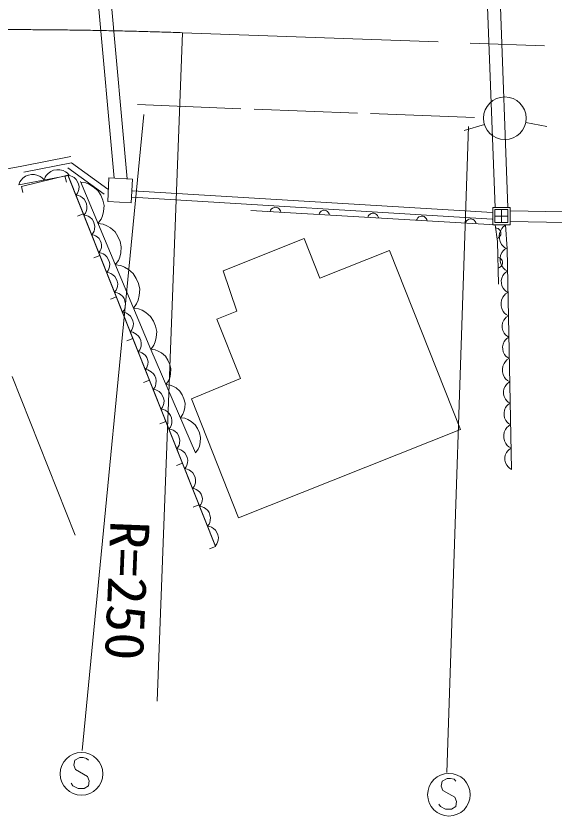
# Model space of a CAD drawing. Units: millimetres, scale not verified. Extents: x 40000 to 680000, y 20000 to 380000.
# Drawn here: x 329220 to 354453, y 254426 to 291946 of the extents above; entities that cross this region are included whole.
import ezdxf
from ezdxf.enums import TextEntityAlignment as Align

# ---------------------------------------------------------------- set-up
doc = ezdxf.new("R2010")
doc.units = ezdxf.units.MM
doc.header["$LTSCALE"] = 1000
doc.linetypes.add('CHAIN', pattern=[18.5, 12, -1.5, 3.5, -1.5])
for name, color, linetype, lineweight in [('M-BGD', 7, 'Continuous', 13), ('M-BGD-EXST', 7, 'Continuous', 13), ('M-BMK', 2, 'CHAIN', 13), ('M-STR-HTXT', 7, 'Continuous', 13), ('M-STR-STRC', 7, 'Continuous', 13)]:
    doc.layers.add(name, color=color, linetype=linetype, lineweight=lineweight)
doc.styles.add('ＭＳ ゴシック', font='')
doc.styles.get('ＭＳ ゴシック').set_extended_font_data('MS Gothic')

msp = doc.modelspace()

# ---------------------------------------------------------------- linework, layer by layer
at = {"layer": 'M-BGD'}
for p, q in [((351696, 282947), (351167, 296931)), ((352295, 282969), (351767, 296954)), ((333829, 284344), (332738, 296321)), ((334434, 284311), (333335, 296376)), ((351191, 286865), (350232, 286580)), ((353131, 286958), (354112, 286767)), ((331795, 285356), (329489, 284903)), ((329489, 284903), (325347, 284166)), ((329589, 284627), (331831, 285065)), ((333353, 283584), (331654, 284822)), ((333530, 283826), (331831, 285065)), ((329356, 284035), (331669, 284471)), ((329473, 283956), (331658, 284480)), ((331658, 284480), (329473, 283956)), ((329671, 284436), (329542, 284339)), ((329808, 284487), (329671, 284436)), ((329949, 284513), (329808, 284487)), ((330095, 284516), (329949, 284513)), ((330250, 284472), (330095, 284516)), ((330358, 284419), (330250, 284472)), ((330442, 284362), (330358, 284419)), ((330641, 284473), (330583, 284389)), ((330722, 284561), (330641, 284473)), ((330850, 284659), (330722, 284561)), ((330987, 284709), (330850, 284659)), ((331128, 284736), (330987, 284709)), ((331274, 284739), (331128, 284736)), ((331429, 284695), (331274, 284739)), ((331537, 284642), (331429, 284695)), ((331513, 284446), (331583, 284154)), ((331621, 284584), (331537, 284642)), ((331714, 284480), (331621, 284584)), ((331658, 284480), (338575, 267073)), ((338575, 267073), (331658, 284480)), ((331669, 284471), (338577, 267081)), ((331784, 284453), (331669, 284471)), ((331862, 284419), (331784, 284453)), ((331947, 284367), (331862, 284419)), ((329404, 284166), (329356, 284035)), ((329461, 284250), (329404, 284166)), ((329542, 284339), (329461, 284250)), ((330535, 284257), (330442, 284362)), ((330583, 284389), (330535, 284257)), ((332047, 284277), (331947, 284367)), ((332110, 284173), (332047, 284277)), ((332154, 284062), (332110, 284173)), ((332180, 283943), (332154, 284062)), ((335537, 276309), (332239, 284188)), ((332498, 284115), (332255, 284150)), ((332662, 284047), (332498, 284115)), ((332844, 283941), (332662, 284047)), ((333582, 284358), (333522, 283252)), ((334681, 284298), (333582, 284358)), ((334620, 283191), (334681, 284298)), ((329473, 283956), (329543, 283665)), ((332109, 283635), (332142, 283713)), ((332142, 283713), (332168, 283809)), ((332168, 283809), (332180, 283943)), ((333057, 283757), (332844, 283941)), ((333193, 283541), (333057, 283757)), ((351572, 282724), (334678, 283751)), ((332038, 283542), (332109, 283635)), ((332153, 283523), (332038, 283542)), ((332231, 283490), (332153, 283523)), ((332316, 283437), (332231, 283490)), ((332416, 283348), (332316, 283437)), ((332479, 283244), (332416, 283348)), ((333290, 283309), (333193, 283541)), ((333349, 283060), (333290, 283309)), ((351554, 282425), (334660, 283452)), ((332523, 283132), (332479, 283244)), ((332549, 283013), (332523, 283132)), ((332538, 282880), (332549, 283013)), ((333330, 282779), (333349, 283060)), ((333522, 283252), (334620, 283191)), ((341247, 282930), (341194, 282883)), ((341299, 282957), (341247, 282930)), ((341360, 282973), (341299, 282957)), ((341440, 282968), (341360, 282973)), ((341498, 282945), (341440, 282968)), ((341547, 282912), (341498, 282945)), ((341593, 282859), (341547, 282912)), ((352405, 282958), (351586, 282958)), ((351586, 282958), (351587, 282158)), ((352405, 282158), (352405, 282958)), ((332378, 282669), (332099, 282558)), ((332407, 282613), (332478, 282705)), ((332522, 282594), (332407, 282613)), ((332478, 282705), (332511, 282783)), ((332511, 282783), (332538, 282880)), ((332600, 282560), (332522, 282594)), ((332685, 282508), (332600, 282560)), ((333211, 282410), (333279, 282575)), ((333279, 282575), (333330, 282779)), ((340242, 282829), (351694, 282147)), ((341161, 282835), (341138, 282776)), ((341194, 282883), (341161, 282835)), ((341620, 282807), (341593, 282859)), ((341637, 282746), (341620, 282807)), ((343452, 282698), (343428, 282639)), ((343485, 282746), (343452, 282698)), ((343537, 282793), (343485, 282746)), ((343589, 282820), (343537, 282793)), ((343650, 282837), (343589, 282820)), ((343730, 282832), (343650, 282837)), ((343789, 282808), (343730, 282832)), ((343837, 282775), (343789, 282808)), ((343884, 282722), (343837, 282775)), ((343911, 282671), (343884, 282722)), ((343927, 282610), (343911, 282671)), ((345742, 282562), (345718, 282503)), ((345775, 282610), (345742, 282562)), ((345828, 282657), (345775, 282610)), ((345879, 282684), (345828, 282657)), ((345941, 282700), (345879, 282684)), ((346020, 282695), (345941, 282700)), ((346079, 282672), (346020, 282695)), ((346127, 282639), (346079, 282672)), ((346174, 282586), (346127, 282639)), ((346201, 282534), (346174, 282586)), ((346218, 282473), (346201, 282534)), ((348170, 282547), (348118, 282520)), ((348231, 282564), (348170, 282547)), ((348311, 282559), (348231, 282564)), ((348369, 282535), (348311, 282559)), ((348418, 282503), (348369, 282535)), ((352292, 282865), (351675, 282866)), ((351675, 282866), (351675, 282266)), ((352292, 282566), (351675, 282566)), ((351983, 282266), (351984, 282866)), ((352292, 282266), (352292, 282865)), ((354896, 282762), (352406, 282812)), ((332785, 282419), (332685, 282508)), ((332848, 282314), (332785, 282419)), ((332893, 282203), (332848, 282314)), ((332918, 282084), (332893, 282203)), ((333066, 282213), (333211, 282410)), ((333308, 282178), (333066, 282213)), ((333473, 282110), (333308, 282178)), ((348032, 282425), (348009, 282367)), ((348065, 282473), (348032, 282425)), ((348118, 282520), (348065, 282473)), ((348464, 282450), (348418, 282503)), ((348491, 282398), (348464, 282450)), ((348508, 282337), (348491, 282398)), ((350323, 282289), (350299, 282230)), ((350355, 282337), (350323, 282289)), ((350408, 282384), (350355, 282337)), ((350460, 282411), (350408, 282384)), ((350521, 282427), (350460, 282411)), ((350601, 282423), (350521, 282427)), ((350660, 282399), (350601, 282423)), ((350708, 282366), (350660, 282399)), ((350755, 282313), (350708, 282366)), ((350782, 282262), (350755, 282313)), ((350798, 282200), (350782, 282262)), ((351587, 282158), (352405, 282158)), ((351675, 282266), (352292, 282266)), ((354940, 282261), (352396, 282312)), ((332847, 281776), (332881, 281854)), ((332881, 281854), (332907, 281950)), ((332907, 281950), (332918, 282084)), ((333654, 282004), (333473, 282110)), ((333868, 281820), (333654, 282004)), ((334004, 281604), (333868, 281820)), ((351694, 282147), (351809, 281371)), ((351777, 281995), (351715, 282006)), ((351831, 281973), (351777, 281995)), ((351888, 281931), (351831, 281973)), ((351925, 281886), (351888, 281931)), ((351952, 281894), (351895, 281758)), ((351953, 281829), (351925, 281886)), ((352012, 281986), (351952, 281894)), ((351965, 281750), (351953, 281829)), ((352074, 282056), (352012, 281986)), ((352179, 282129), (352074, 282056)), ((352178, 282151), (352251, 281032)), ((332776, 281683), (332847, 281776)), ((332880, 281666), (332776, 281683)), ((332950, 281636), (332880, 281666)), ((333027, 281589), (332950, 281636)), ((333117, 281509), (333027, 281589)), ((333173, 281415), (333117, 281509)), ((333213, 281315), (333173, 281415)), ((334101, 281371), (334004, 281604)), ((338931, 279994), (342730, 281509)), ((342730, 281509), (343471, 279652)), ((351788, 281512), (351844, 281540)), ((351844, 281540), (351889, 281577)), ((351895, 281758), (351881, 281625)), ((351881, 281625), (351890, 281493)), ((351889, 281577), (351932, 281634)), ((351890, 281493), (351921, 281363)), ((351932, 281634), (351954, 281688)), ((351954, 281688), (351965, 281750)), ((333202, 281000), (333226, 281087)), ((333236, 281208), (333213, 281315)), ((333226, 281087), (333236, 281208)), ((334160, 281123), (334101, 281371)), ((334141, 280842), (334160, 281123)), ((351809, 281371), (351855, 279377)), ((351921, 281363), (351995, 281235)), ((351995, 281235), (352067, 281152)), ((352067, 281152), (352137, 281090)), ((352137, 281090), (352251, 281032)), ((352250, 281080), (352142, 281011)), ((352251, 281032), (352463, 270682)), ((333152, 280720), (332874, 280609)), ((333108, 280847), (333172, 280930)), ((333223, 280828), (333108, 280847)), ((333172, 280930), (333202, 281000)), ((333301, 280794), (333223, 280828)), ((333387, 280742), (333301, 280794)), ((333487, 280653), (333387, 280742)), ((333550, 280549), (333487, 280653)), ((334090, 280638), (334141, 280842)), ((343471, 279652), (346733, 280949)), ((350067, 272556), (346733, 280949)), ((351950, 280721), (351930, 280589)), ((352013, 280855), (351950, 280721)), ((352077, 280944), (352013, 280855)), ((352142, 281011), (352077, 280944)), ((333594, 280437), (333550, 280549)), ((333620, 280318), (333594, 280437)), ((333608, 280185), (333620, 280318)), ((333877, 280276), (334022, 280473)), ((334022, 280473), (334090, 280638)), ((351886, 280605), (351826, 280624)), ((351937, 280576), (351886, 280605)), ((351930, 280589), (351933, 280457)), ((351933, 280457), (351958, 280326)), ((351988, 280528), (351937, 280576)), ((351958, 280326), (352026, 280195)), ((352019, 280478), (351988, 280528)), ((351995, 280228), (352024, 280278)), ((352041, 280419), (352019, 280478)), ((352024, 280278), (352043, 280339)), ((352043, 280339), (352041, 280419)), ((333478, 279917), (333548, 280010)), ((333593, 279899), (333478, 279917)), ((333548, 280010), (333582, 280088)), ((333582, 280088), (333608, 280185)), ((334131, 280239), (333877, 280276)), ((334304, 280168), (334131, 280239)), ((334493, 280057), (334304, 280168)), ((334717, 279864), (334493, 280057)), ((339580, 278104), (338931, 279994)), ((351837, 280124), (351897, 280145)), ((351897, 280145), (351946, 280177)), ((351946, 280177), (351995, 280228)), ((352026, 280195), (352094, 280108)), ((352094, 280108), (352161, 280044)), ((352174, 279918), (352115, 279857)), ((352161, 280044), (352273, 279980)), ((352273, 279980), (352174, 279918)), ((333671, 279865), (333593, 279899)), ((333756, 279813), (333671, 279865)), ((333856, 279723), (333756, 279813)), ((333919, 279619), (333856, 279723)), ((333963, 279508), (333919, 279619)), ((334860, 279638), (334717, 279864)), ((334962, 279394), (334860, 279638)), ((351999, 279654), (351982, 279534)), ((351982, 279534), (351984, 279414)), ((352057, 279775), (351999, 279654)), ((352115, 279857), (352057, 279775)), ((333918, 279081), (333951, 279159)), ((333951, 279159), (333977, 279255)), ((333989, 279389), (333963, 279508)), ((333977, 279255), (333989, 279389)), ((335023, 279134), (334962, 279394)), ((351984, 279414), (352007, 279294)), ((352007, 279294), (352069, 279176)), ((352069, 279176), (352131, 279097)), ((333847, 278988), (333918, 279081)), ((333962, 278969), (333847, 278988)), ((334040, 278936), (333962, 278969)), ((334125, 278883), (334040, 278936)), ((334225, 278794), (334125, 278883)), ((334288, 278690), (334225, 278794)), ((334949, 278626), (335003, 278839)), ((335003, 278839), (335023, 279134)), ((352120, 278845), (352056, 278755)), ((352185, 278912), (352120, 278845)), ((352131, 279097), (352192, 279038)), ((352293, 278980), (352185, 278912)), ((352192, 279038), (352293, 278980)), ((333927, 278770), (333648, 278659)), ((334332, 278578), (334288, 278690)), ((334358, 278460), (334332, 278578)), ((334347, 278326), (334358, 278460)), ((334726, 278246), (334878, 278453)), ((334878, 278453), (334949, 278626)), ((351993, 278622), (351973, 278489)), ((351973, 278489), (351976, 278358)), ((352056, 278755), (351993, 278622)), ((334216, 278059), (334287, 278151)), ((334331, 278040), (334216, 278059)), ((334287, 278151), (334320, 278229)), ((334320, 278229), (334347, 278326)), ((334409, 278006), (334331, 278040)), ((334969, 278211), (334726, 278246)), ((335134, 278144), (334969, 278211)), ((335315, 278037), (335134, 278144)), ((335528, 277854), (335315, 278037)), ((338647, 277731), (339580, 278104)), ((351976, 278358), (352001, 278226)), ((352001, 278226), (352069, 278095)), ((352069, 278095), (352137, 278009)), ((334494, 277954), (334409, 278006)), ((334594, 277865), (334494, 277954)), ((334657, 277761), (334594, 277865)), ((334701, 277649), (334657, 277761)), ((335664, 277637), (335528, 277854)), ((339757, 274948), (338647, 277731)), ((352100, 277676), (352042, 277555)), ((352158, 277757), (352100, 277676)), ((352137, 278009), (352204, 277944)), ((352217, 277818), (352158, 277757)), ((352204, 277944), (352316, 277880)), ((352316, 277880), (352217, 277818)), ((334656, 277222), (334689, 277300)), ((334689, 277300), (334716, 277396)), ((334727, 277530), (334701, 277649)), ((334716, 277396), (334727, 277530)), ((335762, 277405), (335664, 277637)), ((335820, 277156), (335762, 277405)), ((352042, 277555), (352025, 277434)), ((352025, 277434), (352027, 277314)), ((352027, 277314), (352050, 277195)), ((334585, 277129), (334656, 277222)), ((334700, 277111), (334585, 277129)), ((334778, 277077), (334700, 277111)), ((334863, 277025), (334778, 277077)), ((334963, 276935), (334863, 277025)), ((335026, 276831), (334963, 276935)), ((335801, 276875), (335820, 277156)), ((352050, 277195), (352112, 277076)), ((352112, 277076), (352174, 276997)), ((352174, 276997), (352235, 276939)), ((352235, 276939), (352336, 276881)), ((334702, 276821), (334423, 276710)), ((335071, 276720), (335026, 276831)), ((335096, 276601), (335071, 276720)), ((335085, 276467), (335096, 276601)), ((335682, 276507), (335750, 276671)), ((335750, 276671), (335801, 276875)), ((352063, 276555), (352045, 276435)), ((352120, 276676), (352063, 276555)), ((352179, 276757), (352120, 276676)), ((352237, 276819), (352179, 276757)), ((352336, 276881), (352237, 276819)), ((334954, 276200), (335025, 276293)), ((335058, 276183), (334954, 276200)), ((335025, 276293), (335059, 276371)), ((335128, 276153), (335058, 276183)), ((335059, 276371), (335085, 276467)), ((335205, 276106), (335128, 276153)), ((335743, 276289), (335535, 276316)), ((335537, 276309), (335682, 276507)), ((337644, 271454), (335537, 276309)), ((335885, 276232), (335743, 276289)), ((336041, 276143), (335885, 276232)), ((352045, 276435), (352048, 276315)), ((352048, 276315), (352070, 276195)), ((352070, 276195), (352133, 276076)), ((335295, 276025), (335205, 276106)), ((335351, 275932), (335295, 276025)), ((335391, 275831), (335351, 275932)), ((335414, 275724), (335391, 275831)), ((336226, 275988), (336041, 276143)), ((336345, 275804), (336226, 275988)), ((336431, 275606), (336345, 275804)), ((352133, 276076), (352194, 275997)), ((352248, 275813), (352183, 275745)), ((352194, 275997), (352255, 275939)), ((352357, 275881), (352248, 275813)), ((352255, 275939), (352357, 275881)), ((335286, 275364), (335350, 275447)), ((335350, 275447), (335380, 275517)), ((335380, 275517), (335404, 275604)), ((335404, 275604), (335414, 275724)), ((336484, 275394), (336431, 275606)), ((352056, 275523), (352037, 275390)), ((352119, 275656), (352056, 275523)), ((352183, 275745), (352119, 275656)), ((331998, 267598), (329045, 275033)), ((335402, 275345), (335286, 275364)), ((335479, 275311), (335402, 275345)), ((335565, 275259), (335479, 275311)), ((335665, 275170), (335565, 275259)), ((335728, 275065), (335665, 275170)), ((335772, 274954), (335728, 275065)), ((336429, 274977), (336471, 275153)), ((336471, 275153), (336484, 275394)), ((352037, 275390), (352039, 275258)), ((352039, 275258), (352064, 275127)), ((352064, 275127), (352133, 274996)), ((335476, 274871), (335198, 274760)), ((335760, 274605), (335786, 274701)), ((335798, 274835), (335772, 274954)), ((335786, 274701), (335798, 274835)), ((336251, 274665), (336373, 274835)), ((336448, 274639), (336251, 274665)), ((336373, 274835), (336429, 274977)), ((337450, 273985), (339757, 274948)), ((352133, 274996), (352201, 274909)), ((352222, 274658), (352163, 274577)), ((352201, 274909), (352268, 274845)), ((352280, 274719), (352222, 274658)), ((352268, 274845), (352379, 274781)), ((352379, 274781), (352280, 274719)), ((335656, 274434), (335726, 274527)), ((335771, 274415), (335656, 274434)), ((335726, 274527), (335760, 274605)), ((335849, 274382), (335771, 274415)), ((335934, 274330), (335849, 274382)), ((336034, 274240), (335934, 274330)), ((336582, 274586), (336448, 274639)), ((336730, 274502), (336582, 274586)), ((336904, 274355), (336730, 274502)), ((337017, 274182), (336904, 274355)), ((352106, 274455), (352088, 274335)), ((352088, 274335), (352091, 274215)), ((352163, 274577), (352106, 274455)), ((336097, 274136), (336034, 274240)), ((336141, 274025), (336097, 274136)), ((336167, 273906), (336141, 274025)), ((336155, 273772), (336167, 273906)), ((337098, 273994), (337017, 274182)), ((337148, 273794), (337098, 273994)), ((339662, 268416), (337450, 273985)), ((352091, 274215), (352113, 274095)), ((352113, 274095), (352176, 273977)), ((352176, 273977), (352237, 273898)), ((336025, 273505), (336096, 273598)), ((336096, 273598), (336129, 273675)), ((336129, 273675), (336155, 273772)), ((337096, 273401), (337136, 273566)), ((337136, 273566), (337148, 273794)), ((352184, 273577), (352126, 273456)), ((352242, 273658), (352184, 273577)), ((352237, 273898), (352298, 273839)), ((352301, 273719), (352242, 273658)), ((352298, 273839), (352400, 273781)), ((352400, 273781), (352301, 273719)), ((336140, 273486), (336025, 273505)), ((336218, 273452), (336140, 273486)), ((336303, 273400), (336218, 273452)), ((336403, 273311), (336303, 273400)), ((336466, 273207), (336403, 273311)), ((336510, 273095), (336466, 273207)), ((336928, 273105), (337043, 273266)), ((337043, 273266), (337096, 273401)), ((352126, 273456), (352109, 273335)), ((352109, 273335), (352111, 273215)), ((352111, 273215), (352134, 273096)), ((336251, 272922), (335972, 272811)), ((336498, 272746), (336525, 272843)), ((336536, 272976), (336510, 273095)), ((336525, 272843), (336536, 272976)), ((337136, 273078), (336928, 273105)), ((337278, 273022), (337136, 273078)), ((337434, 272933), (337278, 273022)), ((337619, 272777), (337434, 272933)), ((337738, 272594), (337619, 272777)), ((352134, 273096), (352196, 272977)), ((352196, 272977), (352258, 272898)), ((352258, 272898), (352319, 272839)), ((352420, 272781), (352312, 272713)), ((352319, 272839), (352420, 272781)), ((336394, 272575), (336465, 272668)), ((336509, 272557), (336394, 272575)), ((336465, 272668), (336498, 272746)), ((336587, 272523), (336509, 272557)), ((336672, 272471), (336587, 272523)), ((336772, 272381), (336672, 272471)), ((337824, 272395), (337738, 272594)), ((350072, 272557), (339662, 268416)), ((352119, 272423), (352100, 272291)), ((352183, 272557), (352119, 272423)), ((352247, 272646), (352183, 272557)), ((352312, 272713), (352247, 272646)), ((336835, 272277), (336772, 272381)), ((336879, 272166), (336835, 272277)), ((336905, 272047), (336879, 272166)), ((336894, 271913), (336905, 272047)), ((337877, 272183), (337824, 272395)), ((337864, 271942), (337877, 272183)), ((352100, 272291), (352103, 272159)), ((352103, 272159), (352128, 272027)), ((352128, 272027), (352196, 271897)), ((336763, 271646), (336834, 271739)), ((336834, 271739), (336867, 271817)), ((336867, 271817), (336894, 271913)), ((337767, 271625), (337823, 271767)), ((337823, 271767), (337864, 271942)), ((352196, 271897), (352264, 271810)), ((352264, 271810), (352331, 271745)), ((352331, 271745), (352443, 271682)), ((352443, 271682), (352344, 271620)), ((336878, 271627), (336763, 271646)), ((336956, 271594), (336878, 271627)), ((337041, 271541), (336956, 271594)), ((337141, 271452), (337041, 271541)), ((337204, 271348), (337141, 271452)), ((337249, 271236), (337204, 271348)), ((337644, 271454), (337767, 271625)), ((352169, 271356), (352152, 271236)), ((352227, 271477), (352169, 271356)), ((352285, 271558), (352227, 271477)), ((352344, 271620), (352285, 271558)), ((337026, 270972), (336747, 270862)), ((337237, 270887), (337263, 270984)), ((337274, 271118), (337249, 271236)), ((337263, 270984), (337274, 271118)), ((352152, 271236), (352154, 271116)), ((352154, 271116), (352177, 270996)), ((352177, 270996), (352239, 270877)), ((337132, 270717), (337203, 270809)), ((337247, 270698), (337132, 270717)), ((337203, 270809), (337237, 270887)), ((337325, 270664), (337247, 270698)), ((337411, 270612), (337325, 270664)), ((337511, 270523), (337411, 270612)), ((337573, 270419), (337511, 270523)), ((352239, 270877), (352301, 270799)), ((352301, 270799), (352362, 270740)), ((352362, 270740), (352463, 270682)), ((337618, 270307), (337573, 270419)), ((337643, 270188), (337618, 270307)), ((337632, 270054), (337643, 270188)), ((337501, 269787), (337572, 269880)), ((337605, 269770), (337501, 269787)), ((337572, 269880), (337606, 269958)), ((337606, 269958), (337632, 270054)), ((337675, 269740), (337605, 269770)), ((337752, 269693), (337675, 269740)), ((337842, 269613), (337752, 269693)), ((337898, 269519), (337842, 269613)), ((337938, 269419), (337898, 269519)), ((337962, 269312), (337938, 269419)), ((337801, 269023), (337522, 268912)), ((337834, 268951), (337897, 269034)), ((337897, 269034), (337928, 269104)), ((337928, 269104), (337951, 269191)), ((337951, 269191), (337962, 269312)), ((337949, 268932), (337834, 268951)), ((338027, 268898), (337949, 268932)), ((338112, 268846), (338027, 268898)), ((338212, 268757), (338112, 268846)), ((338275, 268653), (338212, 268757)), ((338319, 268541), (338275, 268653)), ((338307, 268192), (338333, 268289)), ((338345, 268422), (338319, 268541)), ((338333, 268289), (338345, 268422)), ((338203, 268022), (338274, 268114)), ((338318, 268003), (338203, 268022)), ((338274, 268114), (338307, 268192)), ((338396, 267969), (338318, 268003)), ((338481, 267917), (338396, 267969)), ((338581, 267828), (338481, 267917)), ((338644, 267723), (338581, 267828)), ((338688, 267612), (338644, 267723)), ((338714, 267493), (338688, 267612)), ((338572, 267092), (338643, 267185)), ((338643, 267185), (338676, 267263)), ((338676, 267263), (338703, 267359)), ((338703, 267359), (338714, 267493)), ((338575, 267073), (338297, 266963))]:
    msp.add_line(p, q, dxfattribs=at)
msp.add_circle((352149, 287150), 1000, dxfattribs=at)
at = {"layer": 'M-BGD-EXST'}
for p, q in [((335212, 287333), (332316, 257503)), ((349427, 256465), (350439, 286770)), ((331973, 257043), (331933, 256803)), ((332213, 257163), (331973, 257043)), ((332373, 257163), (332213, 257163)), ((332533, 257123), (332373, 257163)), ((332613, 257043), (332533, 257123)), ((331933, 256803), (332013, 256603)), ((332013, 256603), (332573, 256283)), ((332573, 256283), (332653, 256083)), ((331893, 255843), (331813, 255963)), ((332653, 256083), (332613, 255843)), ((349206, 256066), (349166, 255826)), ((349446, 256186), (349206, 256066)), ((349606, 256186), (349446, 256186)), ((349766, 256146), (349606, 256186)), ((349846, 256066), (349766, 256146)), ((332133, 255723), (331893, 255843)), ((332413, 255723), (332133, 255723)), ((332613, 255843), (332413, 255723)), ((349166, 255826), (349246, 255626)), ((349246, 255626), (349806, 255306)), ((349806, 255306), (349886, 255106)), ((349126, 254866), (349046, 254986)), ((349366, 254746), (349126, 254866)), ((349846, 254866), (349646, 254746)), ((349886, 255106), (349846, 254866)), ((349646, 254746), (349366, 254746))]:
    msp.add_line(p, q, dxfattribs=at)
for centre in [(332293, 256403), (349526, 255426)]:
    msp.add_circle(centre, 1000, dxfattribs=at)
at = {"layer": 'M-BMK'}
msp.add_line((337023, 291164), (367965, 290053), dxfattribs=at)
msp.add_arc((328488, 41310), 250000, 88.04357, 94.36813, dxfattribs=at)
at = {"layer": 'M-STR-HTXT'}
msp.add_line((337023, 291164), (335844, 259815), dxfattribs=at)
at = {"layer": 'M-STR-STRC'}
for p, q in [((334924, 287797), (339770, 287598)), ((340387, 287575), (345242, 287387)), ((345854, 287366), (350721, 287179))]:
    msp.add_line(p, q, dxfattribs=at)

# ---------------------------------------------------------------- texts
at = {"layer": 'M-STR-HTXT', "style": 'ＭＳ ゴシック', "width": 1.05}
msp.add_text('R=250', height=1833, rotation=267.7, dxfattribs=at).set_placement((333108, 268327), align=Align.BOTTOM_LEFT)

doc.saveas('drawing.dxf')
